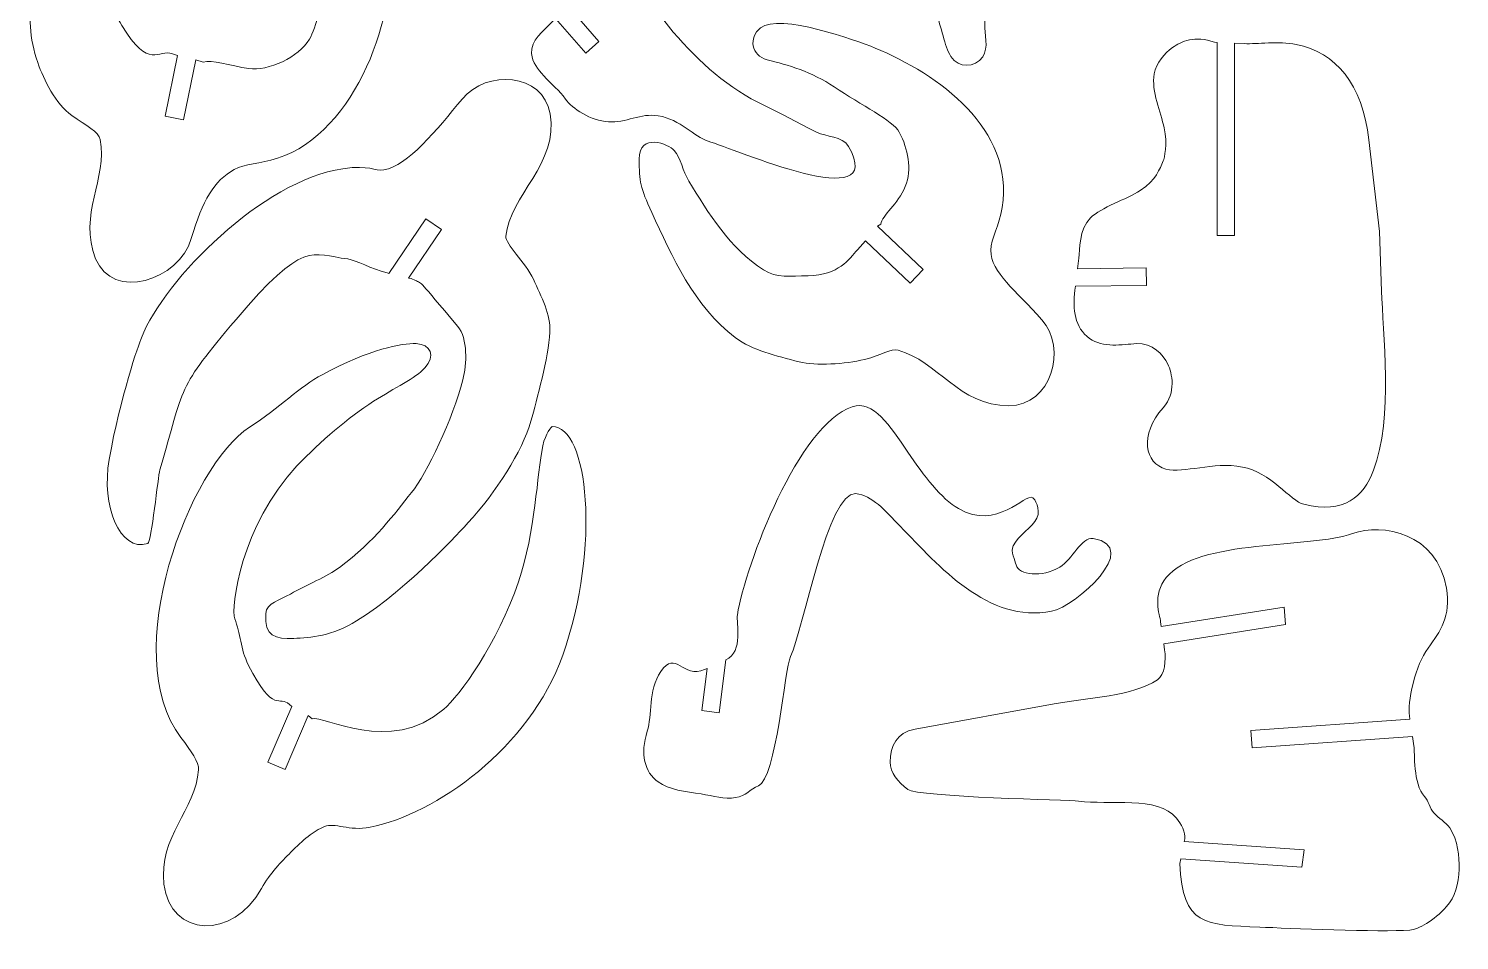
# Model space of a CAD drawing. Header units: centimetres. Extents: x -29.3 to 27.9, y -29.8 to 28.6.
# Drawn here: x -26.2 to 27.9, y -29.8 to 4.7 of the extents above; entities that cross this region are included whole.
import ezdxf

# ---------------------------------------------------------------- set-up
doc = ezdxf.new("R2010")
doc.units = ezdxf.units.CM
doc.header["$MEASUREMENT"] = 0
doc.layers.add('Layer 1', color=7, linetype='Continuous')

msp = doc.modelspace()

# ---------------------------------------------------------------- linework, layer by layer
at = {"layer": 'Layer 1', "lineweight": 5}
for points, knots in [([(4.48993, 14.92825), (5.41026, 16.74222), (7.78047, 13.97588), (8.34362, 13.08352), (8.34362, 13.08352), (8.54942, 12.7574), (8.54871, 12.07878), (8.42522, 11.47337), (8.42522, 11.47337), (8.35112, 11.11016), (7.91899, 10.66789), (8.10028, 10.24644), (8.10028, 10.24644), (8.45681, 9.41751), (9.22335, 8.38805), (9.18774, 7.9472), (9.18774, 7.9472), (9.14562, 7.42683), (9.63352, 6.56759), (9.86155, 5.71238), (9.86155, 5.71238), (9.93754, 5.42741), (9.94451, 5.14222), (9.9261, 4.87024), (9.9261, 4.87024), (9.9036, 4.53883), (10.0905, 3.98241), (9.84868, 3.64264), (9.84868, 3.64264), (9.55412, 3.22881), (8.93402, 3.20731), (8.64689, 3.65839), (8.64689, 3.65839), (8.38976, 4.06251), (8.30468, 4.76019), (8.06346, 5.36156), (8.06346, 5.36156), (7.63451, 6.43067), (7.13222, 7.54949), (6.87547, 7.80251), (6.87547, 7.80251), (6.66925, 8.00573), (6.58856, 8.32056), (6.40159, 8.57776), (6.40159, 8.57776), (6.08998, 9.00645), (5.67747, 9.4043), (5.32617, 9.80439), (5.32617, 9.80439), (4.76395, 10.44459), (4.07575, 10.90605), (3.46216, 11.31107), (3.46216, 11.31107), (2.81085, 11.74102), (1.91628, 11.88169), (1.11292, 11.88952), (1.11292, 11.88952), (-0.5194, 11.90542), (-0.95702, 11.27642), (-1.12383, 10.92986), (-1.12383, 10.92986), (-1.12383, 10.92986), (-1.13815, 10.90011), (-1.13815, 10.90011), (-1.13815, 10.90011), (-1.13815, 10.90011), (-1.14386, 10.89538), (-1.14386, 10.89538), (-1.14386, 10.89538), (-1.14386, 10.89538), (-2.77735, 12.48414), (-2.77735, 12.48414), (-2.77735, 12.48414), (-2.77735, 12.48414), (-3.27321, 11.97428), (-3.27321, 11.97428), (-3.27321, 11.97428), (-3.27321, 11.97428), (-1.69444, 10.43873), (-1.69444, 10.43873), (-1.69444, 10.43873), (-1.69444, 10.43873), (-1.91295, 10.25488), (-1.91295, 10.25488), (-1.91295, 10.25488), (-2.24841, 9.97263), (-2.9455, 8.99667), (-3.05344, 8.46323), (-3.05344, 8.46323), (-3.27202, 7.38309), (-2.8676, 5.74493), (-1.86075, 4.58311), (-1.86075, 4.58311), (-0.87503, 3.44561), (0.24743, 2.42735), (1.58854, 1.80963), (1.58854, 1.80963), (2.30712, 1.4786), (2.87177, 1.12591), (3.56558, 0.79249), (3.56558, 0.79249), (3.929, 0.61779), (4.54091, 0.65796), (4.7707, 0.25794), (4.7707, 0.25794), (6.29734, -2.39996), (0.45456, 0.16185), (-0.53888, 0.45929), (-0.53888, 0.45929), (-1.06905, 0.61794), (-1.57869, 1.28143), (-2.42524, 1.41939), (-2.42524, 1.41939), (-3.08549, 1.52698), (-3.6596, 1.1445), (-4.31174, 1.18586), (-4.31174, 1.18586), (-4.96404, 1.22722), (-5.69467, 1.69279), (-5.93453, 2.05115), (-5.93453, 2.05115), (-6.14416, 2.36442), (-6.48758, 2.6128), (-6.75675, 2.93025), (-6.75675, 2.93025), (-6.966, 3.17714), (-7.19601, 3.42314), (-7.21685, 3.76971), (-7.21685, 3.76971), (-7.24829, 4.29097), (-6.81019, 4.58031), (-6.3872, 5.01679), (-6.3872, 5.01679), (-6.3872, 5.01679), (-6.30577, 5.10082), (-6.30577, 5.10082), (-6.30577, 5.10082), (-6.30577, 5.10082), (-5.16701, 3.78879), (-5.16701, 3.78879), (-5.16701, 3.78879), (-5.16701, 3.78879), (-4.66839, 4.22168), (-4.66839, 4.22168), (-4.66839, 4.22168), (-4.66839, 4.22168), (-5.84451, 5.57679), (-5.84451, 5.57679), (-5.84451, 5.57679), (-5.84451, 5.57679), (-5.75191, 5.67234), (-5.75191, 5.67234), (-5.75191, 5.67234), (-5.45614, 5.97756), (-6.11905, 6.4348), (-6.19643, 6.75468), (-6.19643, 6.75468), (-6.3615, 7.43697), (-6.46879, 8.14646), (-6.53538, 8.74096), (-6.53538, 8.74096), (-6.66114, 9.86442), (-5.90195, 10.75792), (-5.98574, 11.74214), (-5.98574, 11.74214), (-6.07961, 12.84387), (-7.58095, 13.56089), (-7.73921, 14.63216), (-7.73921, 14.63216), (-7.85869, 15.44123), (-7.26063, 16.8725), (-6.12741, 16.93961), (-6.12741, 16.93961), (-3.70862, 17.08296), (-2.99049, 15.02053), (-1.75075, 14.96446), (-1.75075, 14.96446), (-1.04966, 14.9328), (-0.51063, 15.30692), (0.05886, 15.29736), (0.05886, 15.29736), (1.28138, 15.27677), (2.26522, 13.6702), (3.52141, 14.38056), (3.52141, 14.38056), (3.52141, 14.38056), (3.8299, 14.55501), (3.8299, 14.55501), (3.8299, 14.55501), (3.8299, 14.55501), (5.45864, 12.96919), (5.45864, 12.96919), (5.45864, 12.96919), (5.45864, 12.96919), (5.91933, 13.44235), (5.91933, 13.44235), (5.91933, 13.44235), (5.91933, 13.44235), (4.42875, 14.89365), (4.42875, 14.89365), (4.42875, 14.89365), (4.42875, 14.89365), (4.48993, 14.92825), (4.48993, 14.92825)], [0, 0, 0, 0, 0.01960784, 0.01960784, 0.01960784, 0.01960784, 0.03921569, 0.03921569, 0.03921569, 0.03921569, 0.05882353, 0.05882353, 0.05882353, 0.05882353, 0.07843137, 0.07843137, 0.07843137, 0.07843137, 0.09803922, 0.09803922, 0.09803922, 0.09803922, 0.11764706, 0.11764706, 0.11764706, 0.11764706, 0.1372549, 0.1372549, 0.1372549, 0.1372549, 0.15686275, 0.15686275, 0.15686275, 0.15686275, 0.17647059, 0.17647059, 0.17647059, 0.17647059, 0.19607843, 0.19607843, 0.19607843, 0.19607843, 0.21568627, 0.21568627, 0.21568627, 0.21568627, 0.23529412, 0.23529412, 0.23529412, 0.23529412, 0.25490196, 0.25490196, 0.25490196, 0.25490196, 0.2745098, 0.2745098, 0.2745098, 0.2745098, 0.29411765, 0.29411765, 0.29411765, 0.29411765, 0.31372549, 0.31372549, 0.31372549, 0.31372549, 0.33333333, 0.33333333, 0.33333333, 0.33333333, 0.35294118, 0.35294118, 0.35294118, 0.35294118, 0.37254902, 0.37254902, 0.37254902, 0.37254902, 0.39215686, 0.39215686, 0.39215686, 0.39215686, 0.41176471, 0.41176471, 0.41176471, 0.41176471, 0.43137255, 0.43137255, 0.43137255, 0.43137255, 0.45098039, 0.45098039, 0.45098039, 0.45098039, 0.47058824, 0.47058824, 0.47058824, 0.47058824, 0.49019608, 0.49019608, 0.49019608, 0.49019608, 0.50980392, 0.50980392, 0.50980392, 0.50980392, 0.52941176, 0.52941176, 0.52941176, 0.52941176, 0.54901961, 0.54901961, 0.54901961, 0.54901961, 0.56862745, 0.56862745, 0.56862745, 0.56862745, 0.58823529, 0.58823529, 0.58823529, 0.58823529, 0.60784314, 0.60784314, 0.60784314, 0.60784314, 0.62745098, 0.62745098, 0.62745098, 0.62745098, 0.64705882, 0.64705882, 0.64705882, 0.64705882, 0.66666667, 0.66666667, 0.66666667, 0.66666667, 0.68627451, 0.68627451, 0.68627451, 0.68627451, 0.70588235, 0.70588235, 0.70588235, 0.70588235, 0.7254902, 0.7254902, 0.7254902, 0.7254902, 0.74509804, 0.74509804, 0.74509804, 0.74509804, 0.76470588, 0.76470588, 0.76470588, 0.76470588, 0.78431373, 0.78431373, 0.78431373, 0.78431373, 0.80392157, 0.80392157, 0.80392157, 0.80392157, 0.82352941, 0.82352941, 0.82352941, 0.82352941, 0.84313725, 0.84313725, 0.84313725, 0.84313725, 0.8627451, 0.8627451, 0.8627451, 0.8627451, 0.88235294, 0.88235294, 0.88235294, 0.88235294, 0.90196078, 0.90196078, 0.90196078, 0.90196078, 0.92156863, 0.92156863, 0.92156863, 0.92156863, 0.94117647, 0.94117647, 0.94117647, 0.94117647, 0.96078431, 0.96078431, 0.96078431, 0.96078431, 0.98039216, 0.98039216, 0.98039216, 0.98039216, 1, 1, 1, 1]), ([(-19.63917, 3.44121), (-19.33352, 3.57046), (-18.63034, 3.30539), (-17.91768, 3.20363), (-17.91768, 3.20363), (-17.18791, 3.09935), (-16.01146, 3.62405), (-15.61981, 4.31525), (-15.61981, 4.31525), (-15.3707, 4.75484), (-15.09856, 5.71443), (-14.99104, 6.94275), (-14.99104, 6.94275), (-14.90547, 7.92133), (-14.57099, 9.3356), (-14.78005, 10.0948), (-14.78005, 10.0948), (-14.94218, 10.68362), (-15.39806, 12.44269), (-14.86915, 12.70754), (-14.86915, 12.70754), (-12.93142, 13.67756), (-12.73799, 8.73539), (-12.62292, 7.9566), (-12.62292, 7.9566), (-12.23581, 5.33577), (-13.83742, 0.77862), (-16.82968, -0.18974), (-16.82968, -0.18974), (-17.5038, -0.40795), (-18.0654, -0.39493), (-18.46584, -0.61586), (-18.46584, -0.61586), (-19.22528, -1.03495), (-19.66741, -1.78196), (-20.08849, -3.22369), (-20.08849, -3.22369), (-20.55364, -4.81641), (-23.07048, -5.59311), (-23.70783, -3.98873), (-23.70783, -3.98873), (-24.37684, -2.30456), (-23.25297, -0.96212), (-23.53344, 0.51811), (-23.53344, 0.51811), (-23.59007, 0.81691), (-24.06821, 1.03707), (-24.60992, 1.42946), (-24.60992, 1.42946), (-25.2219, 1.8727), (-25.66985, 2.76263), (-25.8978, 3.42931), (-25.8978, 3.42931), (-26.21638, 4.36097), (-26.24336, 5.22111), (-26.13692, 6.0421), (-26.13692, 6.0421), (-25.88041, 8.01932), (-24.96722, 10.10008), (-24.00362, 11.69499), (-24.00362, 11.69499), (-23.15234, 13.10404), (-21.21427, 15.0143), (-20.48401, 14.34733), (-20.48401, 14.34733), (-19.73116, 13.6598), (-20.1859, 13.82032), (-20.29622, 13.53363), (-20.29622, 13.53363), (-20.43544, 13.17173), (-21.81199, 11.41764), (-22.04059, 11.02295), (-22.04059, 11.02295), (-22.7355, 9.82301), (-23.25467, 7.8641), (-23.35218, 6.39263), (-23.35218, 6.39263), (-23.39013, 5.81902), (-23.0547, 5.39584), (-22.71819, 4.8368), (-22.71819, 4.8368), (-21.67583, 3.10517), (-21.33877, 3.9595), (-20.7988, 3.76347), (-20.7988, 3.76347), (-20.7988, 3.76347), (-20.60911, 3.6946), (-20.60911, 3.6946), (-20.60911, 3.6946), (-20.60911, 3.6946), (-21.08358, 1.40716), (-21.08358, 1.40716), (-21.08358, 1.40716), (-21.08358, 1.40716), (-20.3872, 1.26267), (-20.3872, 1.26267), (-20.3872, 1.26267), (-20.3872, 1.26267), (-19.91592, 3.53473), (-19.91592, 3.53473), (-19.91592, 3.53473), (-19.91592, 3.53473), (-19.63917, 3.44121), (-19.63917, 3.44121)], [0, 0, 0, 0, 0.03846154, 0.03846154, 0.03846154, 0.03846154, 0.07692308, 0.07692308, 0.07692308, 0.07692308, 0.11538462, 0.11538462, 0.11538462, 0.11538462, 0.15384615, 0.15384615, 0.15384615, 0.15384615, 0.19230769, 0.19230769, 0.19230769, 0.19230769, 0.23076923, 0.23076923, 0.23076923, 0.23076923, 0.26923077, 0.26923077, 0.26923077, 0.26923077, 0.30769231, 0.30769231, 0.30769231, 0.30769231, 0.34615385, 0.34615385, 0.34615385, 0.34615385, 0.38461538, 0.38461538, 0.38461538, 0.38461538, 0.42307692, 0.42307692, 0.42307692, 0.42307692, 0.46153846, 0.46153846, 0.46153846, 0.46153846, 0.5, 0.5, 0.5, 0.5, 0.53846154, 0.53846154, 0.53846154, 0.53846154, 0.57692308, 0.57692308, 0.57692308, 0.57692308, 0.61538462, 0.61538462, 0.61538462, 0.61538462, 0.65384615, 0.65384615, 0.65384615, 0.65384615, 0.69230769, 0.69230769, 0.69230769, 0.69230769, 0.73076923, 0.73076923, 0.73076923, 0.73076923, 0.76923077, 0.76923077, 0.76923077, 0.76923077, 0.80769231, 0.80769231, 0.80769231, 0.80769231, 0.84615385, 0.84615385, 0.84615385, 0.84615385, 0.88461538, 0.88461538, 0.88461538, 0.88461538, 0.92307692, 0.92307692, 0.92307692, 0.92307692, 0.96153846, 0.96153846, 0.96153846, 0.96153846, 1, 1, 1, 1]), ([(5.99471, -2.67693), (6.03138, -2.35142), (6.65534, -1.91699), (6.92126, -1.25701), (6.92126, -1.25701), (7.18725, -0.59696), (7.0249, 0.15903), (6.69201, 0.79557), (6.69201, 0.79557), (6.45814, 1.24292), (5.25628, 1.82062), (4.22382, 2.51658), (4.22382, 2.51658), (3.40129, 3.07107), (2.46792, 3.34462), (1.6938, 3.53873), (1.6938, 3.53873), (1.09333, 3.68924), (0.97726, 4.37721), (1.44326, 4.73841), (1.44326, 4.73841), (2.17731, 5.30738), (5.03756, 4.28292), (5.77448, 3.97869), (5.77448, 3.97869), (8.17971, 2.98573), (11.05231, 0.9304), (10.58987, -2.05346), (10.58987, -2.05346), (10.4826, -2.74427), (10.16122, -3.21342), (10.1588, -3.66533), (10.1588, -3.66533), (10.15418, -4.52225), (11.08784, -5.16409), (12.08788, -6.29411), (12.08788, -6.29411), (13.04314, -7.37352), (12.45494, -9.54958), (10.83988, -9.54958), (10.83988, -9.54958), (8.93118, -9.54958), (8.14562, -7.84708), (6.65542, -7.45161), (6.65542, -7.45161), (6.3573, -7.37248), (6.03471, -7.63751), (5.38083, -7.79526), (5.38083, -7.79526), (4.63959, -7.974), (3.54531, -8.04582), (2.91142, -7.88568), (2.91142, -7.88568), (2.01684, -7.65976), (1.14538, -7.45669), (0.48922, -6.96805), (0.48922, -6.96805), (-1.06501, -5.81078), (-1.9195, -3.88311), (-2.66786, -2.24287), (-2.66786, -2.24287), (-3.10614, -1.28239), (-3.145, -1.085), (-3.145, -0.21687), (-3.145, -0.21687), (-3.145, 0.79594), (-2.02246, 0.34366), (-1.82344, 0.10811), (-1.82344, 0.10811), (-1.5723, -0.18925), (-1.5007, -0.66669), (-1.26471, -1.0567), (-1.26471, -1.0567), (-0.54734, -2.2422), (0.30186, -3.60202), (1.55403, -4.40885), (1.55403, -4.40885), (2.04215, -4.72338), (2.5815, -4.64387), (3.24174, -4.63014), (3.24174, -4.63014), (4.41147, -4.60581), (4.78696, -4.01251), (5.11529, -3.6454), (5.11529, -3.6454), (5.11529, -3.6454), (5.41094, -3.31483), (5.41094, -3.31483), (5.41094, -3.31483), (5.41094, -3.31483), (5.41815, -3.30576), (5.41815, -3.30576), (5.41815, -3.30576), (5.41815, -3.30576), (7.10172, -4.91099), (7.10172, -4.91099), (7.10172, -4.91099), (7.10172, -4.91099), (7.59253, -4.39629), (7.59253, -4.39629), (7.59253, -4.39629), (7.59253, -4.39629), (5.86694, -2.75099), (5.86694, -2.75099), (5.86694, -2.75099), (5.86694, -2.75099), (5.99471, -2.67693), (5.99471, -2.67693)], [0, 0, 0, 0, 0.03703704, 0.03703704, 0.03703704, 0.03703704, 0.07407407, 0.07407407, 0.07407407, 0.07407407, 0.11111111, 0.11111111, 0.11111111, 0.11111111, 0.14814815, 0.14814815, 0.14814815, 0.14814815, 0.18518519, 0.18518519, 0.18518519, 0.18518519, 0.22222222, 0.22222222, 0.22222222, 0.22222222, 0.25925926, 0.25925926, 0.25925926, 0.25925926, 0.2962963, 0.2962963, 0.2962963, 0.2962963, 0.33333333, 0.33333333, 0.33333333, 0.33333333, 0.37037037, 0.37037037, 0.37037037, 0.37037037, 0.40740741, 0.40740741, 0.40740741, 0.40740741, 0.44444444, 0.44444444, 0.44444444, 0.44444444, 0.48148148, 0.48148148, 0.48148148, 0.48148148, 0.51851852, 0.51851852, 0.51851852, 0.51851852, 0.55555556, 0.55555556, 0.55555556, 0.55555556, 0.59259259, 0.59259259, 0.59259259, 0.59259259, 0.62962963, 0.62962963, 0.62962963, 0.62962963, 0.66666667, 0.66666667, 0.66666667, 0.66666667, 0.7037037, 0.7037037, 0.7037037, 0.7037037, 0.74074074, 0.74074074, 0.74074074, 0.74074074, 0.77777778, 0.77777778, 0.77777778, 0.77777778, 0.81481481, 0.81481481, 0.81481481, 0.81481481, 0.85185185, 0.85185185, 0.85185185, 0.85185185, 0.88888889, 0.88888889, 0.88888889, 0.88888889, 0.92592593, 0.92592593, 0.92592593, 0.92592593, 0.96296296, 0.96296296, 0.96296296, 0.96296296, 1, 1, 1, 1]), ([(18.62152, 4.19564), (18.62152, 4.19564), (18.71715, 4.1913), (18.71715, 4.1913), (18.71715, 4.1913), (18.71715, 4.1913), (18.71715, -3.10795), (18.71715, -3.10795), (18.71715, -3.10795), (18.71715, -3.10795), (19.37755, -3.10795), (19.37755, -3.10795), (19.37755, -3.10795), (19.37755, -3.10795), (19.37755, 4.16134), (19.37755, 4.16134), (19.37755, 4.16134), (19.37755, 4.16134), (19.74671, 4.14458), (19.74671, 4.14458), (19.74671, 4.14458), (20.22809, 4.12274), (21.03266, 4.25291), (21.70662, 4.11718), (21.70662, 4.11718), (23.20963, 3.81444), (24.21603, 2.61782), (24.45763, 0.50627), (24.45763, 0.50627), (24.45763, 0.50627), (24.85348, -2.95309), (24.85348, -2.95309), (24.85348, -2.95309), (24.85348, -2.95309), (24.93492, -5.20896), (24.93492, -5.20896), (24.93492, -5.20896), (24.98894, -6.70466), (25.37993, -10.05061), (24.63589, -11.98567), (24.63589, -11.98567), (24.25361, -12.97974), (23.52449, -13.65346), (21.99785, -13.27502), (21.99785, -13.27502), (21.49707, -13.15086), (20.73182, -12.06197), (19.6758, -11.86391), (19.6758, -11.86391), (18.52712, -11.64852), (17.48367, -12.11983), (16.77668, -11.93998), (16.77668, -11.93998), (15.98847, -11.73938), (15.75225, -10.65541), (16.67584, -9.62162), (16.67584, -9.62162), (17.17988, -9.05736), (17.01267, -8.3104), (16.85312, -7.97288), (16.85312, -7.97288), (16.68402, -7.61496), (16.25606, -7.16955), (15.6655, -7.1986), (15.6655, -7.1986), (15.12579, -7.22518), (14.40826, -7.37778), (13.88999, -7.00053), (13.88999, -7.00053), (13.32663, -6.59036), (13.24188, -5.91952), (13.33595, -5.17282), (13.33595, -5.17282), (13.33595, -5.17282), (13.35439, -5.02646), (13.35439, -5.02646), (13.35439, -5.02646), (13.35439, -5.02646), (16.03933, -4.9978), (16.03933, -4.9978), (16.03933, -4.9978), (16.03933, -4.9978), (16.03351, -4.3375), (16.03351, -4.3375), (16.03351, -4.3375), (16.03351, -4.3375), (13.4377, -4.36517), (13.4377, -4.36517), (13.4377, -4.36517), (13.4377, -4.36517), (13.48853, -3.96172), (13.48853, -3.96172), (13.48853, -3.96172), (13.52792, -3.64904), (13.4786, -2.89476), (13.92931, -2.43795), (13.92931, -2.43795), (14.30566, -2.05651), (15.30792, -1.73751), (15.80066, -1.41349), (15.80066, -1.41349), (16.43402, -0.9969), (16.53705, -0.59487), (16.67599, -0.28937), (16.67599, -0.28937), (16.72433, -0.1829), (16.84835, 0.32783), (16.71077, 0.96459), (16.71077, 0.96459), (16.5844, 1.54946), (16.21901, 2.33143), (16.33757, 3.00291), (16.33757, 3.00291), (16.41174, 3.42323), (16.72751, 3.77987), (17.02767, 3.99429), (17.02767, 3.99429), (17.36382, 4.23439), (17.87126, 4.4624), (18.62152, 4.19564)], [0, 0, 0, 0, 0.03333333, 0.03333333, 0.03333333, 0.03333333, 0.06666667, 0.06666667, 0.06666667, 0.06666667, 0.1, 0.1, 0.1, 0.1, 0.13333333, 0.13333333, 0.13333333, 0.13333333, 0.16666667, 0.16666667, 0.16666667, 0.16666667, 0.2, 0.2, 0.2, 0.2, 0.23333333, 0.23333333, 0.23333333, 0.23333333, 0.26666667, 0.26666667, 0.26666667, 0.26666667, 0.3, 0.3, 0.3, 0.3, 0.33333333, 0.33333333, 0.33333333, 0.33333333, 0.36666667, 0.36666667, 0.36666667, 0.36666667, 0.4, 0.4, 0.4, 0.4, 0.43333333, 0.43333333, 0.43333333, 0.43333333, 0.46666667, 0.46666667, 0.46666667, 0.46666667, 0.5, 0.5, 0.5, 0.5, 0.53333333, 0.53333333, 0.53333333, 0.53333333, 0.56666667, 0.56666667, 0.56666667, 0.56666667, 0.6, 0.6, 0.6, 0.6, 0.63333333, 0.63333333, 0.63333333, 0.63333333, 0.66666667, 0.66666667, 0.66666667, 0.66666667, 0.7, 0.7, 0.7, 0.7, 0.73333333, 0.73333333, 0.73333333, 0.73333333, 0.76666667, 0.76666667, 0.76666667, 0.76666667, 0.8, 0.8, 0.8, 0.8, 0.83333333, 0.83333333, 0.83333333, 0.83333333, 0.86666667, 0.86666667, 0.86666667, 0.86666667, 0.9, 0.9, 0.9, 0.9, 0.93333333, 0.93333333, 0.93333333, 0.93333333, 0.96666667, 0.96666667, 0.96666667, 0.96666667, 1, 1, 1, 1]), ([(-12.67868, -4.52016), (-13.28763, -4.38096), (-13.84146, -4.03947), (-14.17011, -3.99772), (-14.17011, -3.99772), (-15.56801, -3.82003), (-15.80886, -3.23842), (-18.39722, -6.28489), (-18.39722, -6.28489), (-20.64352, -8.92873), (-20.33833, -8.76714), (-21.27846, -11.9729), (-21.27846, -11.9729), (-21.34735, -12.20782), (-21.59766, -14.7162), (-21.73882, -14.76006), (-21.73882, -14.76006), (-22.7986, -15.09022), (-23.50376, -13.33335), (-23.19437, -11.57523), (-23.19437, -11.57523), (-22.77732, -9.20595), (-22.0787, -7.22752), (-21.97777, -6.97642), (-21.97777, -6.97642), (-21.08601, -4.75921), (-17.40372, -1.03474), (-14.35538, -0.5839), (-14.35538, -0.5839), (-13.32376, -0.43125), (-13.17386, -0.68434), (-12.80818, -0.62603), (-12.80818, -0.62603), (-11.89394, -0.48036), (-10.80096, 0.88567), (-9.83445, 2.06083), (-9.83445, 2.06083), (-8.92681, 3.16434), (-6.79148, 3.05459), (-6.51103, 1.48721), (-6.51103, 1.48721), (-6.17958, -0.36515), (-8.05203, -1.621), (-8.18835, -3.13571), (-8.18835, -3.13571), (-8.21554, -3.43859), (-7.45682, -4.09965), (-7.14757, -4.76603), (-7.14757, -4.76603), (-6.84384, -5.42049), (-6.48904, -6.10412), (-6.5261, -6.7689), (-6.5261, -6.7689), (-6.57957, -7.72596), (-7.01753, -9.32273), (-7.24392, -10.12979), (-7.24392, -10.12979), (-7.56676, -11.28089), (-8.5608, -12.81986), (-9.62769, -13.98046), (-9.62769, -13.98046), (-9.81373, -14.18283), (-11.83343, -16.43008), (-13.83727, -17.68511), (-13.83727, -17.68511), (-14.74195, -18.25175), (-15.57771, -18.32011), (-16.21239, -18.34412), (-16.21239, -18.34412), (-16.89695, -18.37005), (-17.3424, -18.28908), (-17.27328, -17.40488), (-17.27328, -17.40488), (-17.24169, -16.99972), (-16.74671, -16.90136), (-16.34151, -16.66887), (-16.34151, -16.66887), (-15.69024, -16.29522), (-14.96468, -16.01897), (-14.48573, -15.66381), (-14.48573, -15.66381), (-13.12822, -14.65702), (-12.41161, -13.6334), (-11.75806, -12.8305), (-11.75806, -12.8305), (-11.19267, -12.13593), (-10.17634, -10.0023), (-9.81572, -8.56188), (-9.81572, -8.56188), (-9.6686, -7.97433), (-9.62108, -7.00685), (-10.0123, -6.54485), (-10.0123, -6.54485), (-11.51909, -4.76543), (-11.33914, -4.92972), (-11.61246, -4.8103), (-11.61246, -4.8103), (-11.61246, -4.8103), (-11.77517, -4.73921), (-11.77517, -4.73921), (-11.77517, -4.73921), (-11.77517, -4.73921), (-11.87031, -4.71983), (-11.87031, -4.71983), (-11.87031, -4.71983), (-11.87031, -4.71983), (-10.62591, -2.88304), (-10.62591, -2.88304), (-10.62591, -2.88304), (-10.62591, -2.88304), (-11.2147, -2.48409), (-11.2147, -2.48409), (-11.2147, -2.48409), (-11.2147, -2.48409), (-12.61542, -4.55161), (-12.61542, -4.55161), (-12.61542, -4.55161), (-12.61542, -4.55161), (-12.67868, -4.52016), (-12.67868, -4.52016)], [0, 0, 0, 0, 0.03333333, 0.03333333, 0.03333333, 0.03333333, 0.06666667, 0.06666667, 0.06666667, 0.06666667, 0.1, 0.1, 0.1, 0.1, 0.13333333, 0.13333333, 0.13333333, 0.13333333, 0.16666667, 0.16666667, 0.16666667, 0.16666667, 0.2, 0.2, 0.2, 0.2, 0.23333333, 0.23333333, 0.23333333, 0.23333333, 0.26666667, 0.26666667, 0.26666667, 0.26666667, 0.3, 0.3, 0.3, 0.3, 0.33333333, 0.33333333, 0.33333333, 0.33333333, 0.36666667, 0.36666667, 0.36666667, 0.36666667, 0.4, 0.4, 0.4, 0.4, 0.43333333, 0.43333333, 0.43333333, 0.43333333, 0.46666667, 0.46666667, 0.46666667, 0.46666667, 0.5, 0.5, 0.5, 0.5, 0.53333333, 0.53333333, 0.53333333, 0.53333333, 0.56666667, 0.56666667, 0.56666667, 0.56666667, 0.6, 0.6, 0.6, 0.6, 0.63333333, 0.63333333, 0.63333333, 0.63333333, 0.66666667, 0.66666667, 0.66666667, 0.66666667, 0.7, 0.7, 0.7, 0.7, 0.73333333, 0.73333333, 0.73333333, 0.73333333, 0.76666667, 0.76666667, 0.76666667, 0.76666667, 0.8, 0.8, 0.8, 0.8, 0.83333333, 0.83333333, 0.83333333, 0.83333333, 0.86666667, 0.86666667, 0.86666667, 0.86666667, 0.9, 0.9, 0.9, 0.9, 0.93333333, 0.93333333, 0.93333333, 0.93333333, 0.96666667, 0.96666667, 0.96666667, 0.96666667, 1, 1, 1, 1]), ([(-15.52145, -21.3841), (-15.09132, -21.22778), (-12.57731, -22.77566), (-10.53509, -21.0261), (-10.53509, -21.0261), (-9.96097, -20.53426), (-8.49086, -18.52156), (-7.71185, -16.20735), (-7.71185, -16.20735), (-7.06149, -14.27553), (-7.02014, -12.15169), (-6.79168, -11.06068), (-6.79168, -11.06068), (-6.68973, -10.57372), (-6.45722, -10.33733), (-6.43664, -10.33685), (-6.43664, -10.33685), (-5.08424, -10.30854), (-4.58362, -14.86379), (-6.04042, -18.98211), (-6.04042, -18.98211), (-7.28427, -22.49845), (-10.87663, -25.00406), (-13.32358, -25.48632), (-13.32358, -25.48632), (-14.11619, -25.64251), (-14.67684, -25.2992), (-15.05172, -25.45709), (-15.05172, -25.45709), (-15.46503, -25.63115), (-15.87237, -25.96849), (-16.32438, -26.42886), (-16.32438, -26.42886), (-16.68653, -26.79771), (-17.11121, -27.21492), (-17.42897, -27.79666), (-17.42897, -27.79666), (-18.50304, -29.7633), (-20.89212, -29.65245), (-21.12578, -27.63987), (-21.12578, -27.63987), (-21.3346, -25.84178), (-19.91948, -24.82196), (-19.81642, -23.31909), (-19.81642, -23.31909), (-19.79559, -23.01579), (-20.08616, -22.61925), (-20.48088, -22.09726), (-20.48088, -22.09726), (-22.88993, -18.91161), (-20.15016, -11.81686), (-17.88337, -10.35411), (-17.88337, -10.35411), (-16.7622, -9.63056), (-15.96132, -8.81019), (-15.14174, -8.37272), (-15.14174, -8.37272), (-13.32128, -7.40107), (-12.13786, -7.17647), (-11.58156, -7.1983), (-11.58156, -7.1983), (-11.03936, -7.21961), (-10.83599, -7.65633), (-11.25493, -8.116), (-11.25493, -8.116), (-11.61452, -8.51069), (-12.39179, -8.85915), (-13.19163, -9.37874), (-13.19163, -9.37874), (-14.16219, -10.00919), (-15.18804, -10.87011), (-16.09144, -11.82399), (-16.09144, -11.82399), (-18.20547, -14.05626), (-18.60625, -17.20939), (-18.44794, -17.60328), (-18.44794, -17.60328), (-18.23137, -18.14217), (-18.22982, -18.75756), (-17.93437, -19.33945), (-17.93437, -19.33945), (-16.95175, -21.27469), (-16.76809, -20.46176), (-16.37332, -20.84493), (-16.37332, -20.84493), (-16.37332, -20.84493), (-16.2917, -20.92416), (-16.2917, -20.92416), (-16.2917, -20.92416), (-16.2917, -20.92416), (-17.18904, -23.02499), (-17.18904, -23.02499), (-17.18904, -23.02499), (-17.18904, -23.02499), (-16.53501, -23.30434), (-16.53501, -23.30434), (-16.53501, -23.30434), (-16.53501, -23.30434), (-15.66432, -21.26591), (-15.66432, -21.26591), (-15.66432, -21.26591), (-15.66432, -21.26591), (-15.52145, -21.3841), (-15.52145, -21.3841)], [0, 0, 0, 0, 0.03846154, 0.03846154, 0.03846154, 0.03846154, 0.07692308, 0.07692308, 0.07692308, 0.07692308, 0.11538462, 0.11538462, 0.11538462, 0.11538462, 0.15384615, 0.15384615, 0.15384615, 0.15384615, 0.19230769, 0.19230769, 0.19230769, 0.19230769, 0.23076923, 0.23076923, 0.23076923, 0.23076923, 0.26923077, 0.26923077, 0.26923077, 0.26923077, 0.30769231, 0.30769231, 0.30769231, 0.30769231, 0.34615385, 0.34615385, 0.34615385, 0.34615385, 0.38461538, 0.38461538, 0.38461538, 0.38461538, 0.42307692, 0.42307692, 0.42307692, 0.42307692, 0.46153846, 0.46153846, 0.46153846, 0.46153846, 0.5, 0.5, 0.5, 0.5, 0.53846154, 0.53846154, 0.53846154, 0.53846154, 0.57692308, 0.57692308, 0.57692308, 0.57692308, 0.61538462, 0.61538462, 0.61538462, 0.61538462, 0.65384615, 0.65384615, 0.65384615, 0.65384615, 0.69230769, 0.69230769, 0.69230769, 0.69230769, 0.73076923, 0.73076923, 0.73076923, 0.73076923, 0.76923077, 0.76923077, 0.76923077, 0.76923077, 0.80769231, 0.80769231, 0.80769231, 0.80769231, 0.84615385, 0.84615385, 0.84615385, 0.84615385, 0.88461538, 0.88461538, 0.88461538, 0.88461538, 0.92307692, 0.92307692, 0.92307692, 0.92307692, 0.96153846, 0.96153846, 0.96153846, 0.96153846, 1, 1, 1, 1]), ([(0.13058, -19.15951), (0.81841, -18.82798), (0.51509, -17.76812), (0.56771, -17.44851), (0.56771, -17.44851), (0.88501, -15.52125), (2.89319, -10.25408), (4.91237, -9.58571), (4.91237, -9.58571), (5.71596, -9.3198), (6.32857, -10.2988), (7.01276, -11.30245), (7.01276, -11.30245), (7.61649, -12.18799), (8.29612, -13.07194), (8.92835, -13.43601), (8.92835, -13.43601), (10.4001, -14.28369), (11.43866, -12.84759), (11.74562, -13.02388), (11.74562, -13.02388), (11.80203, -13.05624), (12.05963, -13.45684), (11.89998, -13.79366), (11.89998, -13.79366), (11.73381, -14.14447), (11.18388, -14.45805), (11.00331, -14.84038), (11.00331, -14.84038), (10.89508, -15.06968), (11.07425, -15.39631), (11.1158, -15.56786), (11.1158, -15.56786), (11.20752, -15.94584), (12.08286, -16.0575), (12.76639, -15.64871), (12.76639, -15.64871), (13.2509, -15.35894), (13.57909, -14.49457), (14.02418, -14.56785), (14.02418, -14.56785), (15.90753, -14.87791), (13.36517, -17.13851), (12.45582, -17.31596), (12.45582, -17.31596), (10.03953, -17.7876), (8.19736, -15.60629), (6.72766, -14.10635), (6.72766, -14.10635), (6.14536, -13.51216), (5.6682, -12.92439), (5.04152, -12.8698), (5.04152, -12.8698), (3.99536, -12.7786), (3.06043, -18.00878), (2.57707, -19.02564), (2.57707, -19.02564), (2.36632, -19.46906), (2.03619, -23.65782), (1.36165, -23.921), (1.36165, -23.921), (1.04986, -24.04263), (0.89155, -24.30795), (0.50307, -24.36702), (0.50307, -24.36702), (0.08222, -24.43105), (-0.35479, -24.29146), (-0.79806, -24.22764), (-0.79806, -24.22764), (-1.37978, -24.1439), (-2.02718, -24.06788), (-2.42904, -23.77352), (-2.42904, -23.77352), (-2.94571, -23.39496), (-3.11563, -22.71689), (-2.84071, -21.85336), (-2.84071, -21.85336), (-2.64984, -21.2536), (-2.81623, -20.32794), (-2.33096, -19.59611), (-2.33096, -19.59611), (-1.76637, -18.74479), (-1.49627, -19.89076), (-0.67073, -19.51996), (-0.67073, -19.51996), (-0.67073, -19.51996), (-0.57526, -19.47708), (-0.57526, -19.47708), (-0.57526, -19.47708), (-0.57526, -19.47708), (-0.77683, -21.07254), (-0.77683, -21.07254), (-0.77683, -21.07254), (-0.77683, -21.07254), (-0.12156, -21.15533), (-0.12156, -21.15533), (-0.12156, -21.15533), (-0.12156, -21.15533), (0.13058, -19.15951), (0.13058, -19.15951)], [0, 0, 0, 0, 0.04, 0.04, 0.04, 0.04, 0.08, 0.08, 0.08, 0.08, 0.12, 0.12, 0.12, 0.12, 0.16, 0.16, 0.16, 0.16, 0.2, 0.2, 0.2, 0.2, 0.24, 0.24, 0.24, 0.24, 0.28, 0.28, 0.28, 0.28, 0.32, 0.32, 0.32, 0.32, 0.36, 0.36, 0.36, 0.36, 0.4, 0.4, 0.4, 0.4, 0.44, 0.44, 0.44, 0.44, 0.48, 0.48, 0.48, 0.48, 0.52, 0.52, 0.52, 0.52, 0.56, 0.56, 0.56, 0.56, 0.6, 0.6, 0.6, 0.6, 0.64, 0.64, 0.64, 0.64, 0.68, 0.68, 0.68, 0.68, 0.72, 0.72, 0.72, 0.72, 0.76, 0.76, 0.76, 0.76, 0.8, 0.8, 0.8, 0.8, 0.84, 0.84, 0.84, 0.84, 0.88, 0.88, 0.88, 0.88, 0.92, 0.92, 0.92, 0.92, 0.96, 0.96, 0.96, 0.96, 1, 1, 1, 1]), ([(17.30161, -26.86228), (17.30161, -26.86228), (17.33827, -26.68027), (17.33827, -26.68027), (17.33827, -26.68027), (17.33827, -26.68027), (21.91572, -26.99734), (21.91572, -26.99734), (21.91572, -26.99734), (21.91572, -26.99734), (22.00407, -26.34146), (22.00407, -26.34146), (22.00407, -26.34146), (22.00407, -26.34146), (17.46977, -26.0274), (17.46977, -26.0274), (17.46977, -26.0274), (17.46977, -26.0274), (17.49123, -25.92084), (17.49123, -25.92084), (17.49123, -25.92084), (17.53875, -25.68487), (17.34939, -25.35827), (17.17599, -25.14359), (17.17599, -25.14359), (16.47646, -24.27753), (14.61808, -24.65809), (13.47243, -24.49932), (13.47243, -24.49932), (13.15571, -24.4554), (7.38085, -24.34802), (7.01037, -24.05242), (7.01037, -24.05242), (6.65699, -23.77043), (6.33393, -23.41769), (6.34712, -23.02329), (6.34712, -23.02329), (6.3679, -22.40367), (6.57474, -21.9082), (7.28999, -21.77786), (7.28999, -21.77786), (7.28999, -21.77786), (12.54596, -20.82019), (12.54596, -20.82019), (12.54596, -20.82019), (13.81434, -20.58903), (15.54244, -20.52965), (16.45779, -19.91019), (16.45779, -19.91019), (16.74686, -19.71451), (16.7859, -19.1677), (16.72994, -18.77326), (16.72994, -18.77326), (16.72994, -18.77326), (16.69829, -18.55003), (16.69829, -18.55003), (16.69829, -18.55003), (16.69829, -18.55003), (21.3089, -17.82346), (21.3089, -17.82346), (21.3089, -17.82346), (21.3089, -17.82346), (21.24842, -17.16442), (21.24842, -17.16442), (21.24842, -17.16442), (21.24842, -17.16442), (16.60556, -17.89609), (16.60556, -17.89609), (16.60556, -17.89609), (16.60556, -17.89609), (16.58038, -17.71849), (16.58038, -17.71849), (16.58038, -17.71849), (16.5428, -17.45343), (16.25267, -16.70577), (16.79053, -16.04227), (16.79053, -16.04227), (17.98479, -14.56912), (22.27297, -14.94541), (23.83813, -14.3813), (23.83813, -14.3813), (24.96888, -13.97379), (27.03159, -14.34646), (27.38728, -16.43999), (27.38728, -16.43999), (27.57311, -17.53398), (27.15782, -18.06211), (26.70234, -18.70834), (26.70234, -18.70834), (26.44907, -19.06782), (26.27499, -19.48062), (26.12957, -20.04527), (26.12957, -20.04527), (25.98988, -20.58732), (25.9572, -21.03292), (25.99205, -21.26956), (25.99205, -21.26956), (25.99205, -21.26956), (26.01135, -21.40058), (26.01135, -21.40058), (26.01135, -21.40058), (26.01135, -21.40058), (19.99394, -21.82255), (19.99394, -21.82255), (19.99394, -21.82255), (19.99394, -21.82255), (20.04014, -22.48132), (20.04014, -22.48132), (20.04014, -22.48132), (20.04014, -22.48132), (26.10786, -22.05588), (26.10786, -22.05588), (26.10786, -22.05588), (26.10786, -22.05588), (26.1596, -22.40721), (26.1596, -22.40721), (26.1596, -22.40721), (26.1975, -22.66452), (26.12323, -23.85361), (26.56236, -24.32094), (26.56236, -24.32094), (26.72418, -24.49315), (26.76375, -24.76982), (26.91079, -24.94318), (26.91079, -24.94318), (27.10067, -25.16708), (27.36776, -25.27827), (27.51635, -25.50746), (27.51635, -25.50746), (27.82611, -25.98516), (27.88088, -26.60421), (27.86817, -27.06852), (27.86817, -27.06852), (27.85293, -27.62579), (27.71231, -28.12367), (27.39763, -28.47987), (27.39763, -28.47987), (26.90777, -29.03449), (26.33489, -29.35038), (26.00685, -29.37486), (26.00685, -29.37486), (24.89932, -29.4573), (21.34324, -29.30423), (20.33474, -29.26263), (20.33474, -29.26263), (18.24406, -29.17628), (17.42337, -29.2235), (17.30161, -26.86228)], [0, 0, 0, 0, 0.02702703, 0.02702703, 0.02702703, 0.02702703, 0.05405405, 0.05405405, 0.05405405, 0.05405405, 0.08108108, 0.08108108, 0.08108108, 0.08108108, 0.10810811, 0.10810811, 0.10810811, 0.10810811, 0.13513514, 0.13513514, 0.13513514, 0.13513514, 0.16216216, 0.16216216, 0.16216216, 0.16216216, 0.18918919, 0.18918919, 0.18918919, 0.18918919, 0.21621622, 0.21621622, 0.21621622, 0.21621622, 0.24324324, 0.24324324, 0.24324324, 0.24324324, 0.27027027, 0.27027027, 0.27027027, 0.27027027, 0.2972973, 0.2972973, 0.2972973, 0.2972973, 0.32432432, 0.32432432, 0.32432432, 0.32432432, 0.35135135, 0.35135135, 0.35135135, 0.35135135, 0.37837838, 0.37837838, 0.37837838, 0.37837838, 0.40540541, 0.40540541, 0.40540541, 0.40540541, 0.43243243, 0.43243243, 0.43243243, 0.43243243, 0.45945946, 0.45945946, 0.45945946, 0.45945946, 0.48648649, 0.48648649, 0.48648649, 0.48648649, 0.51351351, 0.51351351, 0.51351351, 0.51351351, 0.54054054, 0.54054054, 0.54054054, 0.54054054, 0.56756757, 0.56756757, 0.56756757, 0.56756757, 0.59459459, 0.59459459, 0.59459459, 0.59459459, 0.62162162, 0.62162162, 0.62162162, 0.62162162, 0.64864865, 0.64864865, 0.64864865, 0.64864865, 0.67567568, 0.67567568, 0.67567568, 0.67567568, 0.7027027, 0.7027027, 0.7027027, 0.7027027, 0.72972973, 0.72972973, 0.72972973, 0.72972973, 0.75675676, 0.75675676, 0.75675676, 0.75675676, 0.78378378, 0.78378378, 0.78378378, 0.78378378, 0.81081081, 0.81081081, 0.81081081, 0.81081081, 0.83783784, 0.83783784, 0.83783784, 0.83783784, 0.86486486, 0.86486486, 0.86486486, 0.86486486, 0.89189189, 0.89189189, 0.89189189, 0.89189189, 0.91891892, 0.91891892, 0.91891892, 0.91891892, 0.94594595, 0.94594595, 0.94594595, 0.94594595, 0.97297297, 0.97297297, 0.97297297, 0.97297297, 1, 1, 1, 1])]:
    msp.add_open_spline(points, degree=3, knots=knots, dxfattribs=at)

doc.saveas('drawing.dxf')
